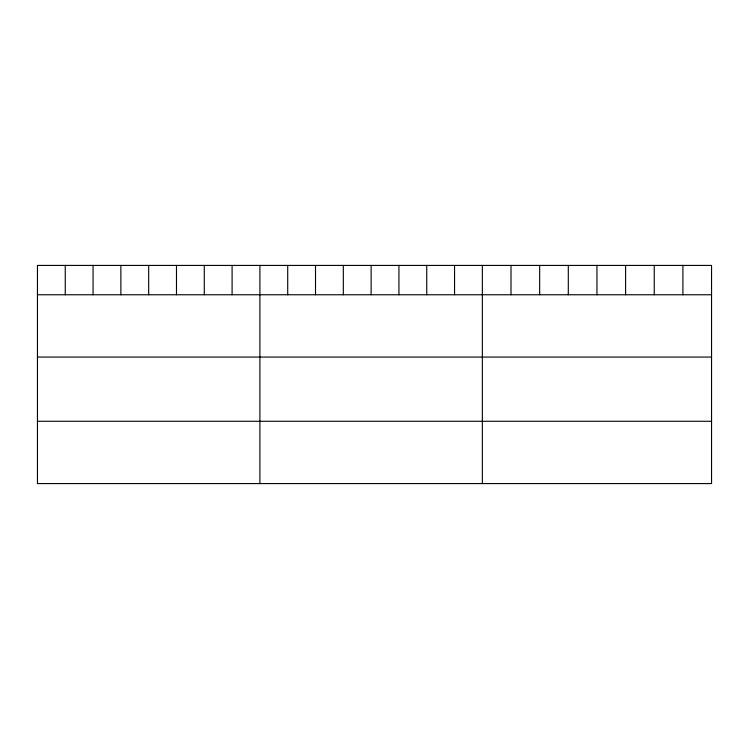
<?xml version="1.0" encoding="UTF-8"?>
<svg xmlns="http://www.w3.org/2000/svg" width="749" height="749" viewBox="0 0 749 749"><rect width="100%" height="100%" fill="white"/><g stroke="black" fill="none" stroke-linecap="round" stroke-linejoin="round"><path stroke-width="1.12" d="M711.55 294.76L711.55 483.582L37.45 483.582L37.45 265.418L711.55 265.418L711.55 294.76L37.45 294.76M37.45 357.067L711.55 357.067M37.45 421.275L711.55 421.275M682.901 265.418L682.901 294.76M654.251 265.418L654.251 294.76M625.602 265.418L625.602 294.76M596.953 265.418L596.953 294.76M568.304 265.418L568.304 294.76M539.654 265.418L539.654 294.76M511.005 265.418L511.005 294.76M482.356 265.418L482.356 483.582M454.549 265.418L454.549 294.76M426.743 265.418L426.743 294.76M398.936 265.418L398.936 294.76M371.13 265.418L371.13 294.76M343.323 265.418L343.323 294.76M315.516 265.418L315.516 294.76M287.71 265.418L287.71 294.76M259.903 265.418L259.903 483.582M232.096 265.418L232.096 294.76M204.29 265.418L204.29 294.76M176.483 265.418L176.483 294.76M148.677 265.418L148.677 294.76M120.87 265.418L120.87 294.76M93.063 265.418L93.063 294.76M65.257 265.418L65.257 294.76"/></g></svg>
